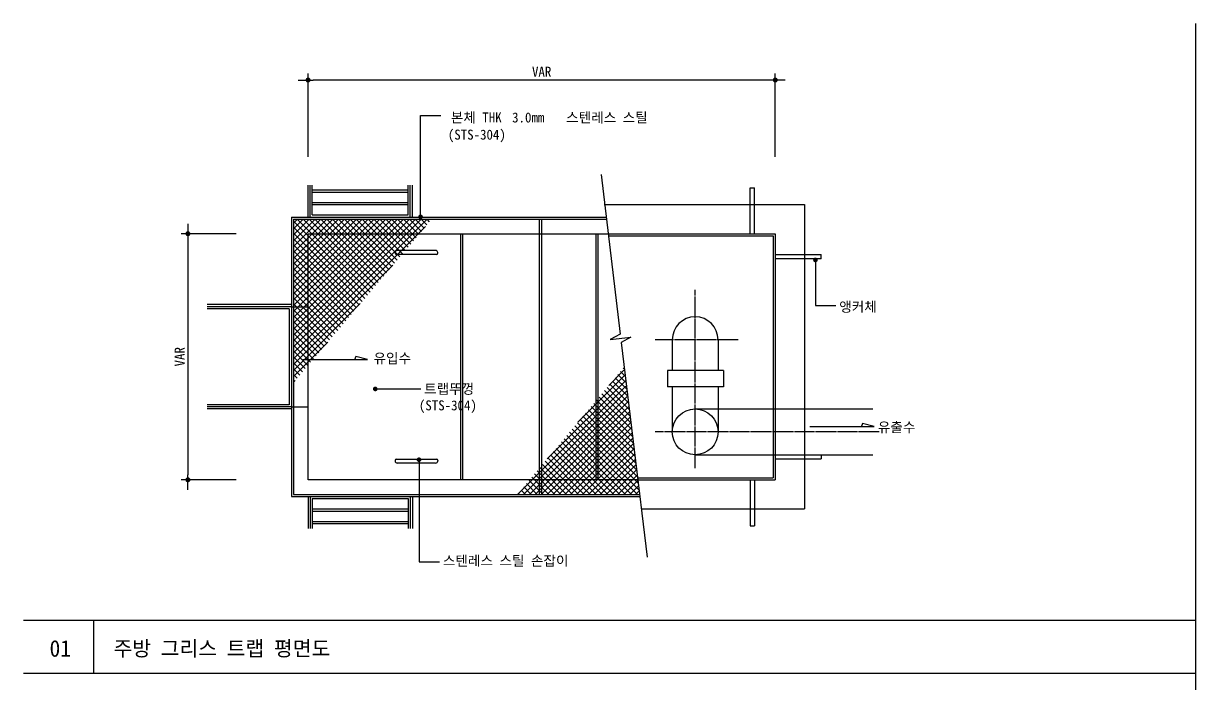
# Model space of a CAD drawing. Header units: millimetres. Extents: x 209 to 75467, y 6568 to 12199.
# Drawn here: x 50609 to 54134, y 10209 to 12195 of the extents above; entities that cross this region are included whole.
import ezdxf
from ezdxf.enums import TextEntityAlignment as Align

# ---------------------------------------------------------------- set-up
doc = ezdxf.new("R2010")
doc.units = ezdxf.units.MM
doc.header["$MEASUREMENT"] = 0
doc.linetypes.add('CENTER', pattern=[65, 60, -2, 1, -2])
doc.layers.get('0').update_dxf_attribs({"linetype": 'CONTINUOUS'})
for name, color, linetype, lineweight in [('A-MKXS-LEAD', 7, 'CONTINUOUS', 25), ('A-MKXS-TEXT1', 3, 'CONTINUOUS', 25), ('A-XXXX-TABL', 7, 'CONTINUOUS', 25)]:
    doc.layers.add(name, color=color, linetype=linetype, lineweight=lineweight)
for name, color, linetype in [('CA-ANNO-TEXT', 3, 'CONTINUOUS'), ('CEN', 1, 'CENTER'), ('COL', 2, 'CONTINUOUS'), ('DIM', 7, 'CONTINUOUS'), ('F', 4, 'CONTINUOUS'), ('H', 5, 'CONTINUOUS'), ('S', 6, 'CONTINUOUS'), ('SYMBOL', 4, 'CONTINUOUS'), ('W3', 7, 'CONTINUOUS')]:
    doc.layers.add(name, color=color, linetype=linetype)
doc.styles.add('HY울릉도L', font='H2GTRE.TTF')
doc.styles.add('돋움', font='')
doc.styles.add('돋움체', font='')
doc.styles.get('돋움').set_extended_font_data('DotumChe')
doc.styles.get('돋움체').set_extended_font_data('DotumChe')
doc.dimstyles.new('CDIM', dxfattribs={"dimtxt": 3, "dimasz": 1.5, "dimexe": 2, "dimexo": 1, "dimgap": 1, "dimtad": 1, "dimdec": 0, "dimrnd": 0.5, "dimzin": 0, "dimdsep": 32, "dimlunit": 6, "dimtxsty": 'HY울릉도L', "dimblk1": '_CIDOT', "dimblk2": '_CIDOT', "dimsah": 1, "dimcen": 5.5, "dimclrd": 2, "dimclre": 2, "dimclrt": 7, "dimadec": 0, "dimazin": 0, "dimtfac": 1, "dimtdec": 0, "dimtix": 1, "dimtmove": 2, "dimatfit": 1, "dimldrblk": '_CIDOT', "dimfxl": 1, "dimtolj": 1, "dimtzin": 0, "dimlwd": -1, "dimarcsym": 0})

# ---------------------------------------------------------------- blocks, each defined once
blk = doc.blocks.new('*X500')
at = {"color": 0}
for p, q in [((1214.1, 4099.1), (1534.6, 4419.6)), ((1214.1, 4113.2), (1520.4, 4419.6)), ((1214.1, 4127.4), (1506.3, 4419.6)), ((1214.1, 4141.5), (1492.1, 4419.6)), ((1214.1, 4155.6), (1478, 4419.6)), ((1214.1, 4169.8), (1463.8, 4419.6)), ((1214.1, 4183.9), (1449.7, 4419.6)), ((1214.1, 4198.1), (1435.6, 4419.6)), ((1214.1, 4212.2), (1421.4, 4419.6)), ((1214.1, 4226.3), (1407.3, 4419.6)), ((1214.1, 4240.5), (1393.1, 4419.6)), ((1214.1, 4254.6), (1379, 4419.6)), ((1214.1, 4268.8), (1364.9, 4419.6)), ((1214.1, 4282.9), (1350.7, 4419.6)), ((1214.1, 4297.1), (1336.6, 4419.6)), ((1214.1, 4311.2), (1322.4, 4419.6)), ((1214.1, 4325.3), (1308.3, 4419.6)), ((1214.1, 4339.5), (1294.1, 4419.6)), ((1214.1, 4353.6), (1280, 4419.6)), ((1214.1, 4367.8), (1265.9, 4419.6)), ((1214.1, 4381.9), (1251.7, 4419.6)), ((1214.1, 4396.1), (1237.6, 4419.6)), ((1214.1, 4410.2), (1223.4, 4419.6)), ((1391.5, 4237.1), (1214.1, 4414.5)), ((1397.9, 4244.8), (1223.2, 4419.6)), ((1404.4, 4252.4), (1237.3, 4419.6)), ((1410.9, 4260.1), (1251.4, 4419.6)), ((1417.4, 4267.7), (1265.6, 4419.6)), ((1423.9, 4275.4), (1279.7, 4419.6)), ((1430.4, 4283.1), (1293.9, 4419.6)), ((1436.9, 4290.7), (1308, 4419.6)), ((1443.3, 4298.4), (1322.2, 4419.6)), ((1449.8, 4306), (1336.3, 4419.6)), ((1456.3, 4313.7), (1350.4, 4419.6)), ((1462.8, 4321.3), (1364.6, 4419.6)), ((1469.3, 4329), (1378.7, 4419.6)), ((1475.8, 4336.7), (1392.9, 4419.6)), ((1482.2, 4344.3), (1407, 4419.6)), ((1488.7, 4352), (1421.1, 4419.6)), ((1495.2, 4359.6), (1435.3, 4419.6)), ((1501.7, 4367.3), (1449.4, 4419.6)), ((1508.2, 4374.9), (1463.6, 4419.6)), ((1514.7, 4382.6), (1477.7, 4419.6)), ((1521.1, 4390.3), (1491.9, 4419.6)), ((1527.6, 4397.9), (1506, 4419.6)), ((1534.1, 4405.6), (1520.1, 4419.6)), ((1540.6, 4413.2), (1534.3, 4419.6)), ((1214.1, 4084.9), (1530.8, 4401.6)), ((1385, 4229.5), (1214.1, 4400.4)), ((1378.5, 4221.8), (1214.1, 4386.2)), ((1372, 4214.1), (1214.1, 4372.1)), ((1365.5, 4206.5), (1214.1, 4357.9)), ((1359, 4198.8), (1214.1, 4343.8)), ((1352.6, 4191.2), (1214.1, 4329.6)), ((1346.1, 4183.5), (1214.1, 4315.5)), ((1214.1, 4070.8), (1452.6, 4309.3)), ((1339.6, 4175.9), (1214.1, 4301.4)), ((1333.1, 4168.2), (1214.1, 4287.2)), ((1326.6, 4160.5), (1214.1, 4273.1)), ((1320.1, 4152.9), (1214.1, 4258.9)), ((1313.6, 4145.2), (1214.1, 4244.8)), ((1307.2, 4137.6), (1214.1, 4230.6)), ((1214.1, 4056.6), (1374.4, 4217)), ((1300.7, 4129.9), (1214.1, 4216.5)), ((1294.2, 4122.2), (1214.1, 4202.4)), ((1287.7, 4114.6), (1214.1, 4188.2)), ((1281.2, 4106.9), (1214.1, 4174.1)), ((1274.7, 4099.3), (1214.1, 4159.9)), ((1268.3, 4091.6), (1214.1, 4145.8)), ((1261.8, 4084), (1214.1, 4131.7)), ((1214.1, 4042.5), (1296.2, 4124.7)), ((1255.3, 4076.3), (1214.1, 4117.5)), ((1248.8, 4068.6), (1214.1, 4103.4)), ((1242.3, 4061), (1214.1, 4089.2)), ((1235.8, 4053.3), (1214.1, 4075.1)), ((1229.3, 4045.7), (1214.1, 4060.9)), ((1222.9, 4038), (1214.1, 4046.8)), ((1216.4, 4030.4), (1214.1, 4032.7)), ((1214.1, 4028.4), (1218.1, 4032.4))]:
    blk.add_line(p, q, dxfattribs=at)
blk = doc.blocks.new('*X499')
at = {"color": 0}
for p, q in [((1970, 4020.7), (2006.5, 4057.2)), ((2010.1, 4028.6), (1991.9, 4046.7)), ((2008.1, 4044.7), (1998.4, 4054.4)), ((2006.1, 4060.9), (2004.9, 4062.1)), ((1751.4, 3759.6), (2011.2, 4019.4)), ((1822.1, 3844.4), (2009.7, 4032)), ((1896.1, 3932.6), (2008.1, 4044.6)), ((2016.1, 3980.1), (1972.6, 4023.7)), ((2014.1, 3996.3), (1979, 4031.4)), ((2012.1, 4012.4), (1985.5, 4039.1)), ((1765.5, 3759.6), (2012.8, 4006.8)), ((1779.7, 3759.6), (2014.4, 3994.3)), ((2024.1, 3915.6), (1946.8, 3992.9)), ((2022.1, 3931.7), (1953.2, 4000.6)), ((2020.1, 3947.9), (1959.7, 4008.3)), ((2018.1, 3964), (1966.1, 4016)), ((1793.8, 3759.6), (2015.9, 3981.7)), ((1807.9, 3759.6), (2017.5, 3969.1)), ((2032.2, 3851), (1921, 3962.2)), ((2030.2, 3867.1), (1927.4, 3969.9)), ((2028.2, 3883.3), (1933.9, 3977.6)), ((2026.2, 3899.4), (1940.3, 3985.2)), ((1822.1, 3759.6), (2019.1, 3956.5)), ((1836.2, 3759.6), (2020.6, 3943.9)), ((2038.2, 3802.5), (1901.6, 3939.1)), ((2036.2, 3818.7), (1908, 3946.8)), ((2034.2, 3834.8), (1914.5, 3954.5)), ((1850.4, 3759.6), (2022.2, 3931.4)), ((1864.5, 3759.6), (2023.7, 3918.8)), ((2024.6, 3759.6), (1875.8, 3908.4)), ((1878.6, 3759.6), (2025.3, 3906.2)), ((2038.7, 3759.6), (1882.2, 3916)), ((2042.2, 3770.2), (1888.7, 3923.7)), ((2040.2, 3786.4), (1895.1, 3931.4)), ((1982.2, 3759.6), (1856.4, 3885.3)), ((1996.3, 3759.6), (1862.9, 3893)), ((2010.4, 3759.6), (1869.3, 3900.7)), ((1892.8, 3759.6), (2026.9, 3893.6)), ((1906.9, 3759.6), (2028.4, 3881.1)), ((1925.6, 3759.6), (1830.6, 3854.5)), ((1939.7, 3759.6), (1837.1, 3862.2)), ((1953.9, 3759.6), (1843.5, 3869.9)), ((1968, 3759.6), (1850, 3877.6)), ((1921.1, 3759.6), (2030, 3868.5)), ((1935.2, 3759.6), (2031.6, 3855.9)), ((1869, 3759.6), (1804.8, 3823.8)), ((1883.2, 3759.6), (1811.2, 3831.5)), ((1897.3, 3759.6), (1817.7, 3839.2)), ((1911.4, 3759.6), (1824.1, 3846.9)), ((1949.4, 3759.6), (2033.1, 3843.3)), ((1963.5, 3759.6), (2034.7, 3830.7)), ((1826.6, 3759.6), (1785.4, 3800.7)), ((1840.7, 3759.6), (1791.9, 3808.4)), ((1854.9, 3759.6), (1798.3, 3816.1)), ((1977.6, 3759.6), (2036.2, 3818.2)), ((1991.8, 3759.6), (2037.8, 3805.6)), ((1770, 3759.6), (1759.6, 3770)), ((1784.2, 3759.6), (1766.1, 3777.7)), ((1798.3, 3759.6), (1772.5, 3785.3)), ((1812.4, 3759.6), (1779, 3793)), ((2005.9, 3759.6), (2039.4, 3793)), ((2020.1, 3759.6), (2040.9, 3780.4)), ((2034.2, 3759.6), (2042.5, 3767.8)), ((1755.9, 3759.6), (1753.1, 3762.3))]:
    blk.add_line(p, q, dxfattribs=at)
blk = doc.blocks.new('_CIDOT')
at = {"color": 0, "linetype": 'ByBlock'}
blk.add_line((2, 0), (-1, 0), dxfattribs=at)
at = {"color": 0, "linetype": 'ByBlock', "const_width": 0.5}
blk.add_lwpolyline([(-0.25, 0, 1), (0.25, 0, 1)], format="xyb", close=True, dxfattribs=at)
blk = doc.blocks.new('*D517')
at = {"layer": 'DIM', "lineweight": -2, "transparency": 16777216}
for p, q in [((51465, 11793.5), (51465, 12044.6)), ((52870, 11793.5), (52870, 12044.6))]:
    blk.add_line(p, q, dxfattribs=at)
at = {"layer": 'DIM', "transparency": 16777216}
blk.add_line((52855, 12024.6), (51480, 12024.6), dxfattribs=at)
at = {"layer": 'DIM', "transparency": 16777216, "xscale": 15, "yscale": 15, "zscale": 15, "rotation": 180}
blk.add_blockref('_CIDOT', (51465, 12024.6), dxfattribs=at)
at = {"layer": 'DIM', "transparency": 16777216, "xscale": 15, "yscale": 15, "zscale": 15}
blk.add_blockref('_CIDOT', (52870, 12024.6), dxfattribs=at)
at = {"layer": 'DIM', "color": 3, "transparency": 16777216, "insert": (52167.5, 12049.6), "char_height": 30, "attachment_point": 5, "style": '돋움'}
blk.add_mtext('\\A1;VAR', dxfattribs=at)
blk = doc.blocks.new('*D518')
at = {"layer": 'DIM', "lineweight": -2, "transparency": 16777216}
for p, q in [((51248.3, 11562.1), (51083.6, 11562.1)), ((51248.3, 10821.9), (51083.6, 10821.9))]:
    blk.add_line(p, q, dxfattribs=at)
at = {"layer": 'DIM', "transparency": 16777216}
blk.add_line((51103.6, 11547.1), (51103.6, 10836.9), dxfattribs=at)
at = {"layer": 'DIM', "transparency": 16777216, "xscale": 15, "yscale": 15, "zscale": 15}
for p, rotation in [((51103.6, 11562.1), 90), ((51103.6, 10821.9), 270)]:
    blk.add_blockref('_CIDOT', p, dxfattribs=dict(at, rotation=rotation))
at = {"layer": 'DIM', "color": 3, "transparency": 16777216, "insert": (51078.6, 11192), "char_height": 30, "attachment_point": 5, "rotation": 90, "style": '돋움'}
blk.add_mtext('\\A1;VAR', dxfattribs=at)

msp = doc.modelspace()

# ---------------------------------------------------------------- linework, layer by layer
at = {"layer": 'A-MKXS-LEAD'}
for p, q in [((51803.2, 11917.7), (51864.3, 11917.7)), ((51803.2, 11613.1), (51803.2, 11917.7)), ((52990.9, 11483.3), (52990.9, 11346)), ((52990.9, 11346), (53052.1, 11346)), ((51449.7, 11184.2), (51643.7, 11184.2)), ((51608.5, 11193.2), (51604.2, 11182.3)), ((51643.7, 11184.2), (51608.5, 11193.2)), ((51667.2, 11095.2), (51804.5, 11095.2)), ((52973.6, 10982.2), (53167.7, 10982.2)), ((53132.4, 10991.3), (53128.1, 10980.3)), ((53167.7, 10982.2), (53132.4, 10991.3)), ((51798.6, 10878.9), (51798.6, 10574.9)), ((51798.6, 10574.9), (51859.8, 10574.9))]:
    msp.add_line(p, q, dxfattribs=at)
at = {"layer": 'A-MKXS-LEAD', "const_width": 7}
for points in [[(51803.2, 11616.6, 1), (51803.2, 11609.6, 1)], [(52990.9, 11479.8, -1), (52990.9, 11486.8, -1)], [(51667.2, 11091.7, -1), (51667.2, 11098.7, -1)], [(51798.6, 10878.9, -1), (51798.6, 10885.9, -1)]]:
    msp.add_lwpolyline(points, format="xyb", close=True, dxfattribs=at)
at = {"layer": 'A-XXXX-TABL'}
for p, q in [((54134, 12194.8), (54134, 6679.8)), ((50609, 10399.8), (54134, 10399.8)), ((50609, 10239.8), (54134, 10239.8))]:
    msp.add_line(p, q, dxfattribs=at)
at = {"layer": 'CEN'}
for p, q in [((52629.2, 10857), (52629.2, 11393.5)), ((52758.2, 11243.4), (52508.8, 11243.4)), ((53182.8, 10966.1), (52508.8, 10966.1))]:
    msp.add_line(p, q, dxfattribs=at)
at = {"layer": 'COL', "color": 7}
msp.add_line((50819.8, 10399.8), (50819.8, 10239.8), dxfattribs=at)
at = {"layer": 'F'}
for p, q in [((51421.1, 11606), (52362.3, 11606)), ((51421.1, 11606), (51421.1, 10778)), ((52161.2, 10778), (52161.2, 11606)), ((52167.5, 10778), (52167.5, 11606)), ((52367.5, 11555.8), (52863.7, 11555.8)), ((52863.7, 11555.8), (52863.7, 10828.2)), ((51414.8, 11348.8), (51161.9, 11348.8)), ((51414.8, 11342.5), (51161.9, 11342.5)), ((51408.5, 11336.3), (51161.9, 11336.3)), ((51408.5, 11336.3), (51408.5, 11047.7)), ((52560.3, 11243.4), (52560.3, 11150.7)), ((52698.1, 11243.4), (52698.1, 11150.7)), ((52545.6, 11150.7), (52545.6, 11102)), ((52714, 11150.7), (52545.6, 11150.7)), ((52714, 11150.7), (52714, 11102)), ((52714, 11102), (52545.6, 11102)), ((52560.3, 11102), (52560.3, 10966.1)), ((52698.1, 11102), (52698.1, 10966.1)), ((51408.5, 11047.7), (51161.9, 11047.7)), ((51414.8, 11041.5), (51161.9, 11041.5)), ((51414.8, 11035.2), (51161.9, 11035.2)), ((52629.2, 11035), (52870, 11035)), ((52629.2, 10897.2), (52870, 10897.2)), ((52456.3, 10828.2), (52863.7, 10828.2)), ((51421.1, 10778), (52461.6, 10778))]:
    msp.add_line(p, q, dxfattribs=at)
at = {"layer": 'F', "color": 4}
for p, q in [((51726.8, 11503.9), (51726.8, 11505.6)), ((51730.6, 11500.2), (51851.2, 11500.2)), ((51848.7, 11511.9), (51733.1, 11511.9)), ((51855, 11503.9), (51855, 11505.6)), ((51726.8, 10880.1), (51726.8, 10878.4)), ((51730.6, 10883.8), (51851.2, 10883.8)), ((51848.7, 10872.1), (51733.1, 10872.1)), ((51855, 10880.1), (51855, 10878.4))]:
    msp.add_line(p, q, dxfattribs=at)
at = {"layer": 'F'}
msp.add_circle((52629.2, 10966.1), 68.9, dxfattribs=at)
at = {"layer": 'F', "color": 4}
for centre, radius, start, end in [((51733.1, 11505.6), 6.27, 90, 180), ((51730.6, 11503.9), 3.76, 180, 270), ((51848.7, 11505.6), 6.27, 0, 90), ((51851.2, 11503.9), 3.76, 270, 0), ((51730.6, 10880.1), 3.76, 90, 180), ((51733.1, 10878.4), 6.27, 180, 270), ((51848.7, 10878.4), 6.27, 270, 0), ((51851.2, 10880.1), 3.76, 0, 90)]:
    msp.add_arc(centre, radius, start, end, dxfattribs=at)
at = {"layer": 'F'}
msp.add_arc((52629.2, 11243.4), 68.9, 0, 180, dxfattribs=at)
at = {"layer": 'H'}
for p, q in [((51465, 11612.3), (51465, 11708.3)), ((51471.3, 11612.3), (51471.3, 11708.3)), ((51477.5, 11618.5), (51477.5, 11708.3)), ((51766.1, 11618.5), (51766.1, 11708.3)), ((51772.3, 11612.3), (51772.3, 11708.3)), ((51778.6, 11612.3), (51778.6, 11708.3)), ((51477.5, 11693.8), (51766.1, 11693.8)), ((51477.5, 11687.5), (51766.1, 11687.5)), ((52794.7, 11700.1), (52807.3, 11700.1)), ((52794.7, 11562.1), (52794.7, 11700.1)), ((52807.3, 11562.1), (52807.3, 11700.1)), ((51477.5, 11656.2), (51766.1, 11656.2)), ((51477.5, 11649.9), (51766.1, 11649.9)), ((51477.5, 11618.5), (51766.1, 11618.5)), ((51465, 11562.1), (52367.5, 11562.1)), ((51465, 10821.9), (51465, 11562.1)), ((51922.9, 11562.1), (51922.9, 10821.9)), ((51929.1, 11562.1), (51929.1, 10821.9)), ((52330.6, 11562.1), (52330.6, 10821.9)), ((52336.8, 11562.1), (52336.8, 10821.9)), ((52870, 11499.3), (53008, 11499.3)), ((53008, 11486.8), (53008, 11499.3)), ((53008, 11486.8), (52870, 11486.8)), ((51414.8, 11342.5), (51465, 11342.5)), ((51414.8, 11041.5), (51465, 11041.5)), ((52870, 11035), (53163.5, 11035)), ((52870, 10897.2), (53163.5, 10897.2)), ((53008, 10897.2), (53008, 10884.7)), ((52870, 10884.7), (53008, 10884.7)), ((52456.3, 10821.9), (51465, 10821.9)), ((52794.7, 10821.9), (52794.7, 10683.9)), ((52807.3, 10821.9), (52807.3, 10683.9)), ((51465, 10771.8), (51465, 10675.7)), ((51471.3, 10771.8), (51471.3, 10675.7)), ((51477.5, 10765.5), (51477.5, 10675.7)), ((51477.5, 10765.5), (51766.1, 10765.5)), ((51766.1, 10765.5), (51766.1, 10675.7)), ((51772.3, 10771.8), (51772.3, 10675.7)), ((51778.6, 10771.8), (51778.6, 10675.7)), ((51477.5, 10734.1), (51766.1, 10734.1)), ((51477.5, 10727.8), (51766.1, 10727.8)), ((51477.5, 10696.5), (51766.1, 10696.5)), ((51477.5, 10690.2), (51766.1, 10690.2)), ((52794.7, 10683.9), (52807.3, 10683.9))]:
    msp.add_line(p, q, dxfattribs=at)
at = {"layer": 'SYMBOL'}
msp.add_lwpolyline([(52346.5, 11740), (52403.2, 11259.7), (52373.5, 11243.6), (52435.8, 11250.9), (52406.1, 11234.8), (52484.5, 10589.1)], dxfattribs=at)
at = {"layer": 'W3'}
for p, q in [((52355.7, 11649.9), (52957.8, 11649.9)), ((52957.8, 11649.9), (52957.8, 10734.1)), ((51414.8, 11612.3), (52361.6, 11612.3)), ((51414.8, 11612.3), (51414.8, 10771.8)), ((52367.5, 11562.1), (52870, 11562.1)), ((52870, 11562.1), (52870, 10821.9)), ((52456.3, 10821.9), (52870, 10821.9)), ((51414.8, 10771.8), (52462.4, 10771.8)), ((52468.5, 10734.1), (52957.8, 10734.1))]:
    msp.add_line(p, q, dxfattribs=at)

# ---------------------------------------------------------------- block references
at = {"layer": 'S', "xscale": 1.254474940360524, "yscale": 1.254474940360524, "zscale": 1.254474940360524}
for name in ['*X500', '*X499']:
    msp.add_blockref(name, (49898, 6061.8), dxfattribs=at)

# ---------------------------------------------------------------- texts
at = {"layer": 'A-MKXS-TEXT1', "style": '돋움체'}
for s, p in [('본체 THK          스텐레스 스틸', (51894.3, 11896.9)), ('3.0mm', (52078.6, 11896.9)), ('(STS-304)', (51885.3, 11845.3)), ('앵커체', (53062.4, 11327.4)), ('유입수', (51661.8, 11172.4)), ('트랩뚜껑', (51814, 11080.4)), ('(STS-304)', (51798.2, 11030.8)), ('유출수', (53178.5, 10965.1)), ('스텐레스 스틸 손잡이', (51870.5, 10563.3))]:
    msp.add_text(s, height=30, dxfattribs=at).set_placement(p)
msp.add_text('주방 그리스 트랩 평면도', height=45, dxfattribs=at).set_placement((50879.8, 10314.4), align=Align.MIDDLE_LEFT)
at = {"layer": 'CA-ANNO-TEXT', "style": '돋움체'}
msp.add_text('01', height=50, dxfattribs=at).set_placement((50719.8, 10314.6), align=Align.MIDDLE_CENTER)

# ---------------------------------------------------------------- dimensions: what is measured, and where the dimension line sits
at = {"layer": 'DIM'}
dim = msp.add_linear_dim(base=(51465, 12024.6), p1=(52870, 11783.5), p2=(51465, 11783.5), text='VAR', dimstyle='CDIM', override={"dimscale": 10, "dimtxsty": '돋움', "dimclrd": 256, "dimclre": 256, "dimclrt": 3}, dxfattribs=at)
dim.commit()
dim.dimension.update_dxf_attribs({"geometry": '*D517', "text_midpoint": (52167.5, 12049.6)})
dim = msp.add_linear_dim(base=(51103.6, 10821.9), p1=(51258.3, 11562.1), p2=(51258.3, 10821.9), angle=90, text='VAR', dimstyle='CDIM', override={"dimscale": 10, "dimtxsty": '돋움', "dimclrd": 256, "dimclre": 256, "dimclrt": 3}, dxfattribs=at)
dim.commit()
dim.dimension.update_dxf_attribs({"geometry": '*D518', "text_midpoint": (51078.6, 11192)})

doc.saveas('drawing.dxf')
